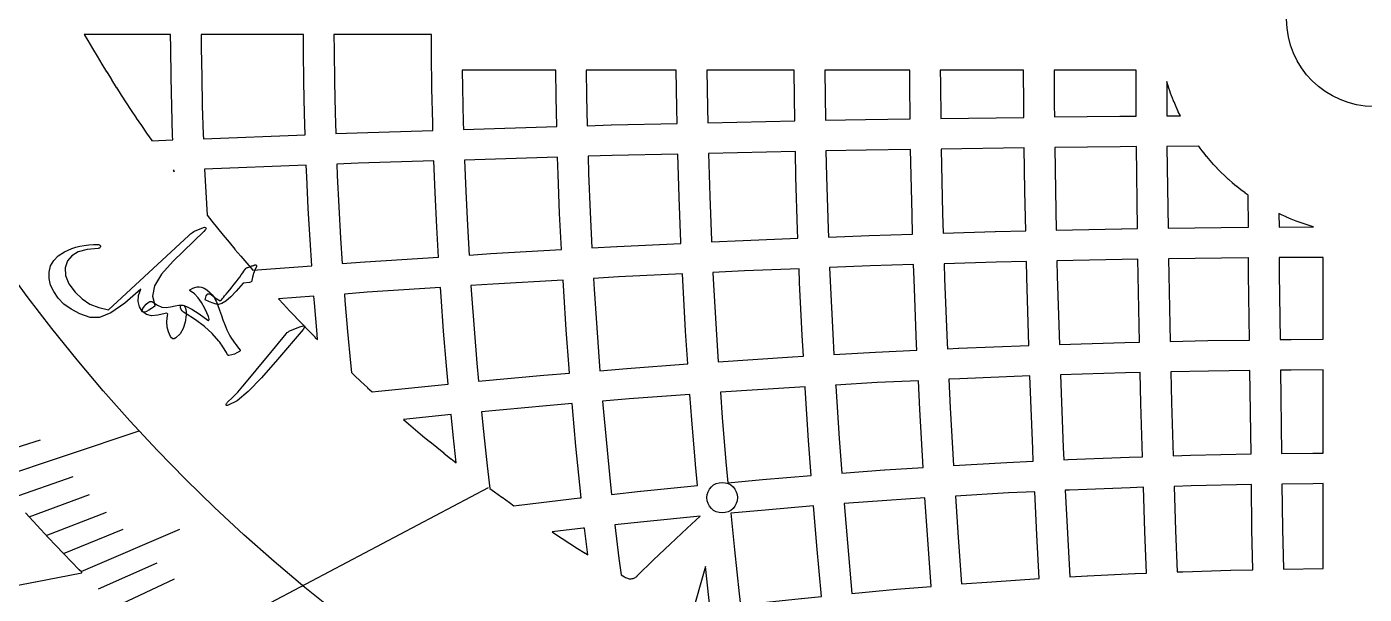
# Model space of a CAD drawing. Header units: millimetres. Extents: x -67 to 67, y -67 to 67.
# Drawn here: x -35.43 to -0.26, y -15.13 to -0.2 of the extents above; entities that cross this region are included whole.
import ezdxf

# ---------------------------------------------------------------- set-up
doc = ezdxf.new("R2010")
doc.units = ezdxf.units.MM
for name, color, linetype in [('CUT_INNER', 6, 'Continuous'), ('ENGRAVE', 7, 'Continuous'), ('ENGRAVE_FINE', 8, 'Continuous'), ('TEXT', 5, 'Continuous')]:
    doc.layers.add(name, color=color, linetype=linetype)

msp = doc.modelspace()

# ---------------------------------------------------------------- linework, layer by layer
at = {"layer": 'CUT_INNER'}
for points in [[(-31.5866, -3.1804), (-31.591, -3.0682), (-31.5911, -3.0647), (-31.6145, -2.3018), (-31.6145, -2.2983), (-31.6312, -1.5352), (-31.6313, -1.5317), (-31.6412, -0.7685), (-31.6413, -0.765), (-31.6429, -0.402), (-33.914, -0.402), (-33.82, -0.5643), (-33.8192, -0.5657), (-33.6984, -0.7715), (-33.6977, -0.7728), (-33.5756, -0.9779), (-33.5748, -0.9792), (-33.4515, -1.1835), (-33.4507, -1.1848), (-33.3261, -1.3884), (-33.3253, -1.3897), (-33.1995, -1.5925), (-33.1987, -1.5938), (-33.0716, -1.7958), (-33.0708, -1.7971), (-32.9425, -1.9983), (-32.9417, -1.9996), (-32.8122, -2.2001), (-32.8113, -2.2013), (-32.6806, -2.401), (-32.6797, -2.4023), (-32.5477, -2.6011), (-32.5469, -2.6024), (-32.4137, -2.8004), (-32.4128, -2.8017), (-32.2784, -2.9989), (-32.2776, -3.0001), (-32.1419, -3.1965), (-32.1411, -3.1978), (-32.138, -3.2021)], [(-30.8273, -1.5194), (-30.8108, -2.279), (-30.7876, -3.0384), (-30.7832, -3.1489), (-28.1048, -3.0436), (-28.1217, -2.4926), (-28.1217, -2.4891), (-28.1398, -1.6624), (-28.1398, -1.6589), (-28.1507, -0.8321), (-28.1507, -0.8286), (-28.1526, -0.402), (-30.8389, -0.402), (-30.8373, -0.7597)], [(-27.3359, -1.6466), (-27.318, -2.4698), (-27.3014, -3.0121), (-26.7423, -2.9901), (-26.7388, -2.99), (-24.7463, -2.9291), (-24.7521, -2.7408), (-24.7522, -2.7373), (-24.772, -1.8279), (-24.7721, -1.8244), (-24.784, -0.9149), (-24.784, -0.9114), (-24.7863, -0.402), (-27.3486, -0.402), (-27.3467, -0.8234)], [(-23.9682, -1.8121), (-23.9484, -2.718), (-23.9427, -2.9046), (-21.4921, -2.8297), (-21.5091, -2.0474), (-21.5092, -2.0439), (-21.5184, -1.34), (-23.9744, -1.34)], [(-20.7053, -2.0316), (-20.6884, -2.8051), (-20.0589, -2.7859), (-20.0554, -2.7858), (-18.3253, -2.7481), (-18.3341, -2.3474), (-18.3342, -2.3439), (-18.3473, -1.34), (-20.7143, -1.34)], [(-17.5302, -2.3316), (-17.5215, -2.7305), (-15.2326, -2.6806), (-15.2495, -1.3887), (-15.2495, -1.3852), (-15.2497, -1.34), (-17.5432, -1.34)], [(-14.4287, -2.663), (-13.3741, -2.64), (-13.3706, -2.64), (-12.1965, -2.6246), (-12.2084, -1.7147), (-12.2084, -1.7112), (-12.2101, -1.34), (-14.4457, -1.34), (-14.4455, -1.38)], [(-11.3926, -2.6141), (-9.2086, -2.5855), (-9.2128, -2.2643), (-9.2129, -2.2608), (-9.2169, -1.34), (-11.4061, -1.34), (-11.4045, -1.706)], [(-8.4047, -2.5749), (-6.6882, -2.5525), (-6.6847, -2.5524), (-6.2526, -2.5506), (-6.2579, -1.34), (-8.4129, -1.34), (-8.4089, -2.2555)], [(-5.0942, -2.5455), (-5.1475, -2.4363), (-5.1489, -2.4335), (-5.2058, -2.3092), (-5.207, -2.3064), (-5.2609, -2.1808), (-5.2621, -2.178), (-5.3128, -2.051), (-5.3139, -2.0482), (-5.3616, -1.92), (-5.3626, -1.9171), (-5.4071, -1.7879), (-5.408, -1.785), (-5.4493, -1.6546), (-5.4502, -1.6517), (-5.4526, -1.6436), (-5.4486, -2.5471)], [(-17.4234, -5.8275), (-17.4218, -5.8616), (-16.5936, -5.8219), (-16.5901, -5.8217), (-15.1501, -5.7651), (-15.1587, -5.5486), (-15.1588, -5.5451), (-15.201, -4.1623), (-15.2011, -4.1587), (-15.2158, -3.4844), (-17.5037, -3.5343), (-17.4692, -4.6625)], [(-14.3974, -4.1395), (-14.3552, -5.5188), (-14.3468, -5.7336), (-13.2767, -5.6915), (-13.2732, -5.6914), (-12.1328, -5.6566), (-12.1486, -5.1402), (-12.1487, -5.1367), (-12.186, -3.4285), (-13.3583, -3.4439), (-14.412, -3.4669)], [(-11.3292, -5.632), (-9.9589, -5.5901), (-9.9554, -5.59), (-9.1604, -5.5727), (-9.1832, -4.5266), (-9.1833, -4.5231), (-9.1981, -3.3894), (-11.382, -3.418), (-11.3449, -5.1174)], [(-8.3793, -4.5109), (-8.3566, -5.5552), (-6.6403, -5.5177), (-6.6368, -5.5176), (-6.221, -5.5122), (-6.249, -3.3723), (-6.249, -3.3688), (-6.2491, -3.3546), (-6.6794, -3.3564), (-8.3942, -3.3789)], [(-5.4171, -5.5017), (-3.3211, -5.4742), (-3.3176, -5.4742), (-3.3034, -5.4742), (-3.3071, -4.636), (-3.3913, -4.5752), (-3.3937, -4.5733), (-3.5025, -4.4906), (-3.5049, -4.4887), (-3.6117, -4.4033), (-3.614, -4.4013), (-3.7186, -4.3133), (-3.721, -4.3113), (-3.8234, -4.2207), (-3.8257, -4.2187), (-3.9258, -4.1256), (-3.928, -4.1235), (-4.0259, -4.028), (-4.028, -4.0259), (-4.1235, -3.928), (-4.1256, -3.9258), (-4.2187, -3.8257), (-4.2207, -3.8234), (-4.3113, -3.721), (-4.3133, -3.7186), (-4.4013, -3.614), (-4.4033, -3.6117), (-4.4887, -3.5049), (-4.4906, -3.5025), (-4.5733, -3.3937), (-4.5752, -3.3913), (-4.6069, -3.3474), (-5.4451, -3.351), (-5.4451, -3.3635)], [(-30.6873, -5.1558), (-30.5619, -5.3134), (-30.561, -5.3146), (-30.4113, -5.5005), (-30.4103, -5.5017), (-30.2595, -5.6866), (-30.2585, -5.6878), (-30.1065, -5.8718), (-30.1055, -5.873), (-29.9524, -6.0561), (-29.9515, -6.0573), (-29.7972, -6.2394), (-29.7963, -6.2406), (-29.6409, -6.4218), (-29.6399, -6.4229), (-29.4835, -6.6031), (-29.4825, -6.6043), (-29.4815, -6.6054), (-27.9322, -6.4902), (-27.9767, -5.8108), (-27.9769, -5.8073), (-28.0238, -4.9817), (-28.024, -4.9782), (-28.0637, -4.1523), (-28.0638, -4.1488), (-28.0757, -3.8471), (-30.7503, -3.9522), (-30.7213, -4.5564)], [(-27.2605, -4.1155), (-27.221, -4.9379), (-27.1743, -5.7599), (-27.1304, -6.4306), (-26.5356, -6.3864), (-26.5321, -6.3862), (-24.6001, -6.2596), (-24.6445, -5.478), (-24.6447, -5.4744), (-24.6883, -4.5659), (-24.6885, -4.5624), (-24.7211, -3.7327), (-26.7125, -3.7936), (-27.2723, -3.8156)], [(-23.8417, -5.4341), (-23.7978, -6.207), (-23.2233, -6.1693), (-23.2198, -6.1691), (-21.3698, -6.0641), (-21.4154, -5.1145), (-21.4155, -5.111), (-21.4556, -4.0924), (-21.4557, -4.0889), (-21.4696, -3.6334), (-23.9174, -3.7082), (-23.8852, -4.5291)], [(-20.6521, -4.0626), (-20.6122, -5.0777), (-20.567, -6.0185), (-19.9092, -5.9811), (-19.9057, -5.9809), (-18.2249, -5.9002), (-18.2266, -5.8643), (-18.2267, -5.8608), (-18.2727, -4.6923), (-18.2728, -4.6888), (-18.3075, -3.5519), (-20.0361, -3.5896), (-20.666, -3.6088)], [(-31.5537, -3.9838), (-31.5794, -3.9848), (-31.5519, -4.0221)], [(-1.5948, -5.4667), (-1.6517, -5.4502), (-1.6546, -5.4493), (-1.785, -5.408), (-1.7879, -5.4071), (-1.9171, -5.3626), (-1.92, -5.3616), (-2.0482, -5.3139), (-2.051, -5.3128), (-2.178, -5.2621), (-2.1808, -5.2609), (-2.3064, -5.207), (-2.3092, -5.2058), (-2.4335, -5.1489), (-2.4363, -5.1475), (-2.501, -5.116), (-2.4994, -5.4706)], [(-8.3301, -6.7659), (-8.2754, -8.5571), (-6.5578, -8.5046), (-6.5542, -8.5045), (-6.1666, -8.496), (-6.2049, -6.7426), (-6.2049, -6.7391), (-6.2105, -6.3161), (-6.6245, -6.3216), (-8.339, -6.359)], [(-5.401, -6.7268), (-5.3628, -8.4785), (-4.3727, -8.4569), (-4.3692, -8.4568), (-3.2753, -8.4425), (-3.298, -6.7137), (-3.298, -6.7102), (-3.2999, -6.2781), (-3.3124, -6.2782), (-5.4065, -6.3056)], [(-2.4714, -8.432), (-2.1873, -8.4283), (-2.1838, -8.4282), (-1.34, -8.4246), (-1.34, -6.2696), (-2.4959, -6.2746), (-2.494, -6.7049)], [(-17.3675, -6.992), (-17.3014, -8.156), (-17.2452, -9.014), (-15.2913, -8.886), (-15.2878, -8.8858), (-15.0064, -8.8698), (-15.0376, -8.3199), (-15.0378, -8.3164), (-15.1042, -6.9345), (-15.1043, -6.931), (-15.1186, -6.5685), (-16.5568, -6.625), (-17.3832, -6.6647)], [(-14.301, -6.8977), (-14.2348, -8.2761), (-14.2037, -8.8242), (-13.1093, -8.762), (-13.1058, -8.7619), (-12.022, -8.7098), (-12.029, -8.5641), (-12.0291, -8.5606), (-12.0963, -6.8524), (-12.0964, -6.8489), (-12.1083, -6.4602), (-13.2469, -6.495), (-14.3152, -6.5369)], [(-11.2928, -6.8226), (-11.2258, -8.5273), (-11.2189, -8.6712), (-10.9262, -8.6572), (-10.9227, -8.657), (-9.079, -8.5846), (-9.1338, -6.7887), (-9.1339, -6.7851), (-9.1428, -6.3765), (-9.9361, -6.3938), (-11.3046, -6.4356)], [(-23.7311, -7.2429), (-23.6639, -8.1465), (-23.5889, -9.0495), (-23.5448, -9.5295), (-21.8299, -9.3719), (-21.8264, -9.3716), (-21.1558, -9.3159), (-21.1655, -9.1982), (-21.1658, -9.1947), (-21.2414, -8.1781), (-21.2416, -8.1746), (-21.3083, -7.1574), (-21.3085, -7.1539), (-21.3248, -6.8668), (-23.1724, -6.9717), (-23.7464, -7.0093)], [(-20.5059, -7.1066), (-20.4394, -8.1203), (-20.3642, -9.1333), (-20.3545, -9.2493), (-19.6518, -9.1909), (-19.6483, -9.1906), (-18.0471, -9.0716), (-18.1038, -8.2068), (-18.104, -8.2033), (-18.1703, -7.0358), (-18.1705, -7.0323), (-18.1863, -6.7033), (-19.8654, -6.7839), (-20.5221, -6.8212)], [(-27.7921, -8.295), (-27.7924, -8.2915), (-27.8608, -7.4675), (-27.8611, -7.464), (-27.8739, -7.2921), (-28.8037, -7.3612), (-28.6798, -7.4954), (-28.6787, -7.4966), (-28.5158, -7.6709), (-28.5147, -7.672), (-28.3507, -7.8454), (-28.3496, -7.8465), (-28.1845, -8.0188), (-28.1835, -8.0199), (-28.0173, -8.1912), (-28.0163, -8.1923), (-27.8491, -8.3626), (-27.848, -8.3637), (-27.7794, -8.4327)], [(-27.0595, -7.4026), (-26.9913, -8.2232), (-26.9159, -9.0431), (-26.89, -9.3006), (-26.8177, -9.369), (-26.8166, -9.3701), (-26.6422, -9.5331), (-26.6411, -9.5341), (-26.4658, -9.696), (-26.4646, -9.697), (-26.3423, -9.8086), (-26.1808, -9.7909), (-26.1773, -9.7905), (-24.3451, -9.606), (-24.3897, -9.1213), (-24.39, -9.1178), (-24.4653, -8.2114), (-24.4656, -8.2079), (-24.533, -7.3008), (-24.5332, -7.2973), (-24.5487, -7.0619), (-26.4777, -7.1884), (-27.0721, -7.2325)], [(-11.144, -10.2313), (-11.0581, -11.7444), (-9.6568, -11.6648), (-9.6533, -11.6646), (-8.9605, -11.6314), (-8.9759, -11.311), (-8.976, -11.3075), (-9.0514, -9.3881), (-10.8894, -9.4603), (-11.1803, -9.4743)], [(-8.1727, -11.2741), (-8.1574, -11.5928), (-8.0488, -11.5876), (-8.0453, -11.5874), (-6.4401, -11.5244), (-6.4366, -11.5242), (-6.0885, -11.5136), (-6.1313, -10.1123), (-6.1314, -10.1088), (-6.1491, -9.2998), (-6.535, -9.3083), (-8.2479, -9.3606)], [(-5.3277, -10.0895), (-5.2849, -11.489), (-4.831, -11.4752), (-4.8274, -11.4751), (-3.2361, -11.4404), (-3.2648, -9.2464), (-4.3569, -9.2607), (-5.3453, -9.2823)], [(-2.4609, -9.2359), (-2.4322, -11.4297), (-1.6117, -11.419), (-1.6081, -11.4189), (-1.34, -11.4178), (-1.34, -9.2286), (-2.1785, -9.2322)], [(-17.1388, -10.482), (-17.0422, -11.6438), (-16.9913, -12.1978), (-16.0805, -12.1141), (-16.077, -12.1138), (-14.8, -12.0077), (-14.8683, -11.0887), (-14.8685, -11.0852), (-14.959, -9.7047), (-14.9592, -9.7012), (-14.9608, -9.6725), (-15.2405, -9.6884), (-17.1882, -9.816)], [(-14.1566, -9.6538), (-14.0663, -11.0308), (-13.9984, -11.9452), (-12.8706, -11.8614), (-12.8671, -11.8612), (-11.8605, -11.7952), (-11.9468, -10.2751), (-11.947, -10.2716), (-11.9834, -9.5129), (-13.0654, -9.5649), (-14.1581, -9.6269)], [(-23.4152, -10.8533), (-23.3166, -11.7541), (-23.2462, -12.3484), (-23.1255, -12.4374), (-23.1243, -12.4383), (-22.9313, -12.5787), (-22.93, -12.5796), (-22.7362, -12.7188), (-22.7349, -12.7197), (-22.616, -12.804), (-22.4846, -12.7872), (-22.4811, -12.7868), (-20.8858, -12.598), (-20.8823, -12.5976), (-20.8475, -12.5938), (-20.8847, -12.2538), (-20.8851, -12.2503), (-20.9872, -11.2361), (-20.9876, -11.2326), (-21.0808, -10.2175), (-21.0811, -10.214), (-21.0892, -10.1171), (-21.758, -10.1727), (-23.4679, -10.3298)], [(-20.28, -10.1457), (-20.1871, -11.1573), (-20.0853, -12.168), (-20.0483, -12.5063), (-19.2855, -12.4227), (-19.282, -12.4223), (-17.7919, -12.2723), (-17.843, -11.7157), (-17.8433, -11.7122), (-17.9401, -10.5468), (-17.9404, -10.5433), (-17.9902, -9.8736), (-19.587, -9.9923), (-20.288, -10.0505)], [(-24.2146, -10.9391), (-24.215, -10.9356), (-24.2683, -10.4064), (-25.5237, -10.5328), (-25.3862, -10.6506), (-25.3851, -10.6516), (-25.2029, -10.8058), (-25.2018, -10.8068), (-25.0187, -10.9599), (-25.0175, -10.9608), (-24.8335, -11.1128), (-24.8323, -11.1138), (-24.6474, -11.2646), (-24.6462, -11.2656), (-24.4603, -11.4153), (-24.4591, -11.4162), (-24.2723, -11.5648), (-24.2711, -11.5657), (-24.1342, -11.6733)], [(-5.182, -14.5453), (-5.0302, -14.5394), (-5.0267, -14.5393), (-3.7734, -14.501), (-3.7699, -14.5009), (-3.1869, -14.4882), (-3.2101, -13.4251), (-3.2102, -13.4216), (-3.2256, -12.2443), (-4.8082, -12.2789), (-5.2603, -12.2927), (-5.2249, -13.4515)], [(-2.4216, -12.2336), (-2.4063, -13.4093), (-2.3831, -14.4718), (-1.34, -14.4581), (-1.34, -12.2218), (-1.6029, -12.2229)], [(-13.728, -15.1074), (-12.5595, -15), (-12.556, -14.9997), (-11.6463, -14.9241), (-11.7376, -13.6947), (-11.7379, -13.6912), (-11.8095, -12.5976), (-12.8128, -12.6633), (-13.9358, -12.7468), (-13.8498, -13.7822)], [(-10.8447, -14.8615), (-10.0525, -14.8026), (-10.049, -14.8024), (-8.802, -14.7207), (-8.8673, -13.5709), (-8.8675, -13.5674), (-8.9219, -12.4344), (-9.613, -12.4676), (-11.0071, -12.5468), (-10.9357, -13.6369)], [(-8.0645, -13.5271), (-7.9993, -14.675), (-7.5425, -14.6491), (-7.539, -14.6489), (-6.2866, -14.5888), (-6.2831, -14.5886), (-5.9853, -14.5769), (-6.0284, -13.4813), (-6.0285, -13.4778), (-6.064, -12.3172), (-6.4103, -12.3278), (-8.012, -12.3907), (-8.1188, -12.3959)], [(-16.6918, -15.1237), (-16.6569, -15.4187), (-16.3125, -15.3779), (-16.309, -15.3775), (-15.0626, -15.241), (-15.0591, -15.2407), (-14.5281, -15.1872), (-14.6506, -13.8541), (-14.6509, -13.8506), (-14.7374, -12.8092), (-16.0087, -12.9149), (-16.9161, -12.9982), (-16.8187, -13.9648)], [(-19.8, -14.6215), (-19.7113, -14.6736), (-19.71, -14.6743), (-19.6804, -14.6915), (-19.658, -14.703), (-19.6346, -14.7122), (-19.6104, -14.7189), (-19.5856, -14.7232), (-19.5606, -14.7251), (-19.5354, -14.7243), (-19.5105, -14.7211), (-19.486, -14.7154), (-19.4623, -14.7072), (-19.4394, -14.6967), (-19.4178, -14.684), (-19.3975, -14.6691), (-19.3788, -14.6523), (-19.3747, -14.6483), (-19.3737, -14.6473), (-18.943, -14.2282), (-18.5064, -13.8104), (-18.0661, -13.3949), (-18.0651, -13.394), (-17.7175, -13.0729), (-19.1997, -13.2221), (-19.9596, -13.3054), (-19.8553, -14.1867)], [(-20.7589, -13.3929), (-20.7931, -13.3966), (-21.6094, -13.4932), (-21.5479, -13.534), (-21.5467, -13.5349), (-21.347, -13.6656), (-21.3457, -13.6665), (-21.1453, -13.796), (-21.144, -13.7968), (-20.9428, -13.9251), (-20.9415, -13.926), (-20.7395, -14.053), (-20.7382, -14.0538), (-20.6761, -14.0923)], [(-17.5612, -15.5257), (-17.5577, -15.5253), (-17.4553, -15.5132), (-17.4904, -15.2165), (-17.4908, -15.213), (-17.5802, -14.397), (-17.7348, -14.95), (-17.8789, -15.4496), (-17.8845, -15.4737), (-17.8878, -15.4981), (-17.8886, -15.5228), (-17.887, -15.5474), (-17.8838, -15.5668)]]:
    msp.add_lwpolyline(points, close=True, dxfattribs=at)
msp.add_lwpolyline([(-36.7783, -15.1151), (-35.2027, -14.8017), (-35.1993, -14.801), (-33.9777, -14.5691), (-33.9815, -14.5482), (-34.0446, -14.4847), (-34.2503, -14.2752), (-34.4547, -14.0644), (-34.6578, -13.8524), (-34.8596, -13.6391), (-35.0602, -13.4246), (-35.2593, -13.2088), (-35.4572, -12.9919)], dxfattribs=at)
msp.add_circle((0, 0), 2.3, dxfattribs=at)
at = {"layer": 'ENGRAVE'}
for points in [[(-36.252, -12.0926), (-32.4746, -10.8326)], [(-31.6503, -16.7471), (-23.2844, -12.3204)]]:
    msp.add_lwpolyline(points, dxfattribs=at)
for centre, radius in [((0, 19.1457), 44.1961), ((-17.1406, -12.5904), 0.402)]:
    msp.add_circle(centre, radius, dxfattribs=at)
at = {"layer": 'ENGRAVE_FINE'}
for points in [[(-36.6892, -11.578), (-35.067, -11.0661)], [(-35.8102, -12.5981), (-34.2086, -12.0347)], [(-35.3639, -13.0946), (-33.7733, -12.5056)], [(-34.9132, -13.582), (-33.3342, -12.9678)], [(-34.4584, -14.0605), (-32.8914, -13.4211)], [(-33.9997, -14.5301), (-31.4039, -13.4208)], [(-33.537, -14.9909), (-31.9954, -14.3018)], [(-33.0706, -15.443), (-31.5424, -14.7294)]]:
    msp.add_lwpolyline(points, dxfattribs=at)
at = {"layer": 'TEXT'}
for points in [[(-31.5767, -6.3673), (-31.8821, -6.71), (-32.0638, -7.0176), (-32.1215, -7.2897), (-32.0549, -7.5255), (-32.0619, -7.55), (-32.0912, -7.5806), (-32.1429, -7.6174), (-32.2169, -7.6602), (-32.2772, -7.6916), (-32.325, -7.7083), (-32.3602, -7.7103), (-32.3829, -7.6978), (-32.46, -7.5714), (-32.4938, -7.4306), (-32.4841, -7.2757), (-32.4311, -7.1069), (-32.8507, -7.4761), (-33.2117, -7.7234), (-33.515, -7.8476), (-33.7605, -7.8481), (-34.0311, -7.7511), (-34.2611, -7.6344), (-34.4504, -7.4988), (-34.5985, -7.3447), (-34.7184, -7.1694), (-34.7985, -6.9956), (-34.8387, -6.8236), (-34.8391, -6.6538), (-34.7992, -6.4942), (-34.7185, -6.3524), (-34.5971, -6.2283), (-34.4356, -6.1216), (-34.341, -6.076), (-34.2418, -6.0366), (-34.138, -6.0035), (-34.0296, -5.9764), (-33.9166, -5.9557), (-33.7986, -5.9414), (-33.6758, -5.9335), (-33.5482, -5.932), (-33.5326, -5.9343), (-33.5189, -5.9394), (-33.5071, -5.9473), (-33.4972, -5.9579), (-33.4912, -5.9684), (-33.4888, -5.9796), (-33.4898, -5.9914), (-33.4943, -6.0038), (-33.5027, -6.0151), (-33.5151, -6.0235), (-33.5318, -6.0289), (-33.5526, -6.0315), (-33.8411, -6.0631), (-34.0715, -6.1271), (-34.2435, -6.2246), (-34.3567, -6.3563), (-34.4204, -6.5446), (-34.4084, -6.7465), (-34.3201, -6.9614), (-34.1552, -7.1884), (-33.9732, -7.3612), (-33.7661, -7.4955), (-33.5344, -7.5909), (-33.2787, -7.6471), (-31.1685, -5.6975), (-31.1177, -5.6514), (-31.0728, -5.6147), (-31.034, -5.5873), (-31.0012, -5.5693), (-30.7558, -5.4714), (-30.7207, -5.4806), (-30.7116, -5.5029), (-30.7284, -5.5384), (-30.7712, -5.5869)], [(-29.5245, -6.5004), (-29.5058, -6.4942), (-29.4888, -6.4885), (-29.4735, -6.4833), (-29.4598, -6.4785), (-29.448, -6.4744), (-29.4384, -6.4711), (-29.4308, -6.4686), (-29.4252, -6.4669), (-29.414, -6.4657), (-29.4042, -6.467), (-29.3956, -6.4708), (-29.3884, -6.4771), (-29.3834, -6.4849), (-29.3813, -6.4933), (-29.3821, -6.5023), (-29.386, -6.5119), (-29.433, -6.6046), (-29.4687, -6.6957), (-29.4932, -6.7852), (-29.5064, -6.8731), (-29.5117, -6.8938), (-29.5235, -6.9095), (-29.5417, -6.9203), (-29.5665, -6.926), (-29.7407, -6.945), (-29.9198, -7.1562), (-30.0643, -7.3101), (-30.1902, -7.4199), (-30.2976, -7.4852), (-30.3865, -7.5061), (-30.4459, -7.4987), (-30.5233, -7.4761), (-30.6188, -7.4382), (-30.7323, -7.3848), (-30.707, -7.2789), (-30.6649, -7.2257), (-30.6062, -7.2248), (-30.5309, -7.2762), (-30.48, -7.3204), (-30.4319, -7.3581), (-30.3865, -7.3893), (-30.344, -7.414), (-30.3292, -7.4022), (-30.3098, -7.3834), (-30.2858, -7.3574), (-30.2572, -7.3243), (-30.2235, -7.2842), (-30.1845, -7.237), (-30.1401, -7.1827), (-30.0903, -7.1214), (-30.0285, -7.0461), (-29.9712, -6.9751), (-29.9182, -6.9082), (-29.8695, -6.8456), (-29.8252, -6.7867), (-29.7851, -6.7314), (-29.7494, -6.6796), (-29.718, -6.6312), (-29.6921, -6.5935), (-29.6693, -6.5651), (-29.6496, -6.546), (-29.6329, -6.5362), (-29.6139, -6.5313), (-29.5895, -6.5237), (-29.5597, -6.5134), (-29.5245, -6.5004)], [(-31.1212, -7.1109), (-31.0632, -7.0799), (-31.0057, -7.0582), (-30.9487, -7.0456), (-30.8923, -7.0422), (-30.8299, -7.0533), (-30.764, -7.0809), (-30.6942, -7.1248), (-30.6207, -7.185), (-30.5839, -7.2206), (-30.5504, -7.2577), (-30.52, -7.2962), (-30.4929, -7.3361), (-30.4686, -7.3771), (-30.4467, -7.4189), (-30.4272, -7.4614), (-30.4101, -7.5048), (-30.358, -7.6575), (-30.3103, -7.7937), (-30.2673, -7.9134), (-30.2292, -8.0166), (-30.1959, -8.1033), (-30.1674, -8.174), (-30.1437, -8.2285), (-30.1251, -8.2668), (-30.0844, -8.3349), (-30.0437, -8.3996), (-30.0032, -8.4609), (-29.9627, -8.5188), (-29.9233, -8.5731), (-29.8858, -8.6235), (-29.8503, -8.6702), (-29.8168, -8.713), (-29.8127, -8.7209), (-29.8145, -8.7294), (-29.8223, -8.7384), (-29.836, -8.748), (-29.901, -8.7842), (-29.9684, -8.8131), (-30.0382, -8.8348), (-30.1103, -8.8493), (-30.1204, -8.849), (-30.1295, -8.8457), (-30.1379, -8.8395), (-30.1453, -8.8303), (-30.177, -8.7754), (-30.2079, -8.723), (-30.2381, -8.6733), (-30.2676, -8.6262), (-30.2965, -8.5821), (-30.3247, -8.5413), (-30.3522, -8.5038), (-30.3792, -8.4697), (-30.5516, -8.2742), (-30.7557, -8.0879), (-30.9919, -7.9103), (-31.2603, -7.7405), (-31.3054, -7.7098), (-31.3405, -7.6761), (-31.3656, -7.6394), (-31.3808, -7.5998), (-31.3846, -7.5644), (-31.3759, -7.5404), (-31.3548, -7.5279), (-31.3211, -7.5268), (-31.2248, -7.5581), (-31.0836, -7.6341), (-30.8971, -7.754), (-30.665, -7.9169), (-30.6546, -7.9224), (-30.6462, -7.9254), (-30.64, -7.9262), (-30.6358, -7.9245), (-30.6323, -7.8923), (-30.6506, -7.8264), (-30.6906, -7.727), (-30.7518, -7.594), (-30.8288, -7.4516), (-30.9169, -7.33), (-31.0165, -7.2292), (-31.1276, -7.149), (-31.1379, -7.1413), (-31.1402, -7.1324), (-31.1347, -7.1223), (-31.1212, -7.1109)], [(-31.2978, -7.5346), (-31.265, -7.5812), (-31.2434, -7.6373), (-31.2328, -7.703), (-31.2333, -7.7783), (-31.2598, -7.9748), (-31.3141, -8.1419), (-31.3967, -8.2796), (-31.5081, -8.3875), (-31.5489, -8.4086), (-31.5861, -8.4088), (-31.6198, -8.3881), (-31.65, -8.3466), (-31.7037, -8.2315), (-31.7338, -8.1012), (-31.7401, -7.9561), (-31.7227, -7.7963), (-31.7212, -7.763), (-31.732, -7.7429), (-31.7551, -7.736), (-31.7905, -7.7423), (-31.9807, -7.7934), (-32.1434, -7.8024), (-32.2785, -7.7694), (-32.3857, -7.6945), (-32.391, -7.6822), (-32.3907, -7.6653), (-32.3847, -7.6436), (-32.3731, -7.6172), (-32.3295, -7.55), (-32.2841, -7.4966), (-32.2369, -7.4569), (-32.1879, -7.431), (-32.1646, -7.4262), (-32.1411, -7.4282), (-32.1174, -7.4369), (-32.0936, -7.4525), (-31.9873, -7.5297), (-31.8774, -7.5753), (-31.7642, -7.5893), (-31.6477, -7.5717), (-31.5258, -7.5409), (-31.4269, -7.5244), (-31.3509, -7.5222), (-31.2978, -7.5346)], [(-28.2438, -8.093), (-28.1611, -8.0664), (-28.12, -8.0694), (-28.1205, -8.1023), (-28.1625, -8.1649), (-28.8379, -8.9515), (-29.2519, -9.4347), (-29.6049, -9.7978), (-29.8983, -10.0395), (-30.1326, -10.1591), (-30.1573, -10.1632), (-30.174, -10.1619), (-30.1828, -10.1551), (-30.1837, -10.1429), (-30.18, -10.1288), (-30.1722, -10.1138), (-30.1603, -10.0977), (-30.1442, -10.0807), (-30.0131, -9.9536), (-29.88, -9.8127), (-29.7448, -9.6581), (-29.6074, -9.4899), (-29.5707, -9.4468), (-29.4727, -9.3291), (-29.3132, -9.1371), (-29.092, -8.8709), (-28.6042, -8.2776), (-28.5763, -8.2481), (-28.5479, -8.2236), (-28.519, -8.2043), (-28.4896, -8.1901)]]:
    msp.add_lwpolyline(points, close=True, dxfattribs=at)

doc.saveas('drawing.dxf')
